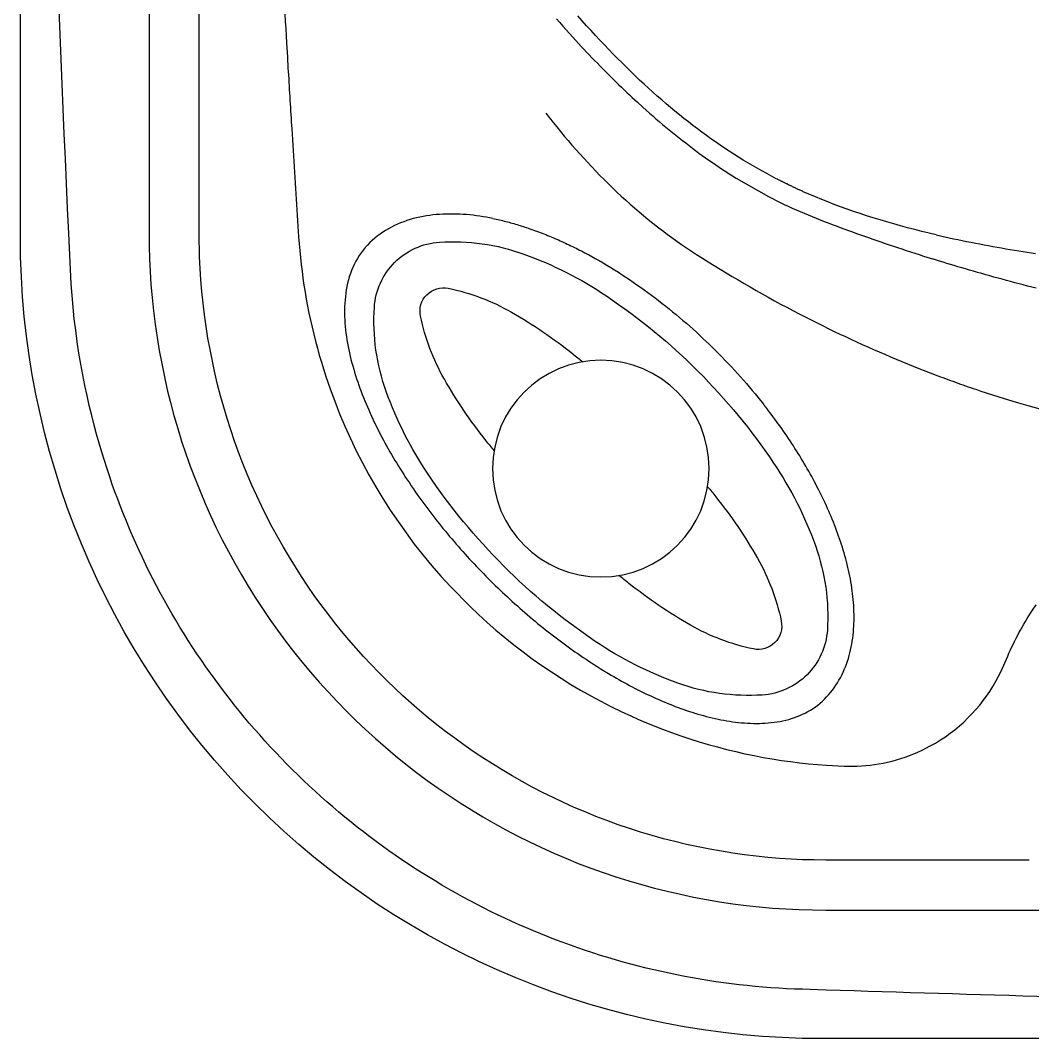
# Model space of a CAD drawing. Extents: x 528 to 612, y 649 to 778.
# Drawn here: x 528.21 to 543.37, y 670.35 to 685.6 of the extents above; entities that cross this region are included whole.
import ezdxf

# ---------------------------------------------------------------- set-up
doc = ezdxf.new("R2010")
doc.units = 0
doc.header["$MEASUREMENT"] = 0
doc.layers.add('1', color=4, linetype='Continuous')

# ---------------------------------------------------------------- blocks, each defined once
blk = doc.blocks.new('speaker_cover')
at = {"layer": '1'}
blk.add_lwpolyline([(132.406, 82.479, 0.182123), (131.717, 82.22, 0.10272), (130.95, 81.201, 0.06203), (130.518, 79.884, 0.048276), (130.346, 78.114, 0.048276), (130.518, 76.344, 0.06203), (130.95, 75.027, 0.10272), (131.717, 74.008, 0.182123), (132.406, 73.749, 0.182123), (133.094, 74.008, 0.10272), (133.862, 75.027, 0.06203), (134.293, 76.344, 0.048276), (134.465, 78.114, 0.048276), (134.293, 79.884, 0.06203), (133.862, 81.201, 0.10272), (133.094, 82.22, 0.182123)], format="xyb", close=True, dxfattribs=at)
at = {"layer": '1', "color": 3}
for points in [[(132.406, 81.797, 0.252394), (132.111, 81.638, 0.079125), (131.696, 80.718, 0.038428), (131.487, 79.628, 0.003572), (131.467, 79.436, 0.028106)], [(133.344, 79.436, 0.003572), (133.324, 79.628, 0.038428), (133.115, 80.718, 0.079125), (132.7, 81.638, 0.252394), (132.406, 81.797, 0.252394)], [(131.467, 76.792, 0.003572), (131.487, 76.6, 0.038428), (131.696, 75.51, 0.079125), (132.111, 74.59, 0.252394), (132.406, 74.431, 0.252394), (132.7, 74.59, 0.079125), (133.115, 75.51, 0.038428), (133.324, 76.6, 0.003572), (133.344, 76.792, 0.028106)]]:
    blk.add_lwpolyline(points, format="xyb", dxfattribs=at)
at = {"layer": '1'}
blk.add_circle((132.406, 78.114), 1.622, dxfattribs=at)
blk = doc.blocks.new('68')
at = {"layer": '1', "color": 1, "rotation": 180}
blk.add_blockref('speaker_cover', (132.406, 78.114), dxfattribs=at)
blk = doc.blocks.new('2010JETSETTER')
at = {"layer": '1', "color": 3, "linetype": 'Continuous'}
for p, q in [((1.926, 53.052), (1.926, 12.056)), ((12.058, 1.924), (15.293, 1.924))]:
    blk.add_line(p, q, dxfattribs=at)
at = {"layer": '1', "color": 4, "linetype": 'Continuous'}
blk.add_lwpolyline([(12, 65.108), (72.112, 65.108, -0.414214), (84.112, 53.108), (84.112, 12, -0.414214), (72.112, 0), (12, 0, -0.414214), (0, 12), (0, 53.108, -0.414214)], format="xyb", close=True, dxfattribs=at)
at = {"layer": '1', "color": 3, "linetype": 'Continuous'}
for points in [[(0.723, 12.058), (0.706, 12.431), (0.689, 12.803), (0.673, 13.175), (0.657, 13.547), (0.641, 13.92), (0.626, 14.292), (0.611, 14.664), (0.596, 15.037), (0.582, 15.409)], [(2.676, 12.054), (2.676, 13.226), (2.676, 14.397), (2.676, 15.568)], [(8.026, 15.268), (8.074, 15.213), (8.122, 15.159), (8.17, 15.105), (8.218, 15.051), (8.315, 14.946)], [(3.879, 16.844), (3.884, 16.736), (3.89, 16.629), (3.896, 16.521), (3.901, 16.414), (3.907, 16.306), (3.913, 16.199), (3.918, 16.091), (3.924, 15.984), (3.93, 15.876), (3.936, 15.769), (3.942, 15.661), (3.948, 15.554), (3.954, 15.446), (3.96, 15.339), (3.966, 15.231), (3.972, 15.124), (3.978, 15.016), (3.984, 14.909), (3.997, 14.694)], [(11.316, 12.876), (11.244, 12.914), (11.172, 12.952), (11.101, 12.992), (11.03, 13.032), (10.959, 13.073), (10.889, 13.114), (10.819, 13.156), (10.749, 13.2), (10.679, 13.243), (10.61, 13.288), (10.541, 13.334), (10.473, 13.38), (10.405, 13.427), (10.337, 13.475), (10.269, 13.523), (10.201, 13.573), (10.134, 13.623), (10.067, 13.674), (9.999, 13.726), (9.933, 13.779), (9.866, 13.833), (9.799, 13.887), (9.733, 13.942), (9.666, 13.999), (9.6, 14.056), (9.534, 14.114), (9.468, 14.172), (9.402, 14.232), (9.336, 14.293), (9.27, 14.354), (9.204, 14.417), (9.138, 14.48), (9.072, 14.544), (9.006, 14.61), (8.94, 14.676), (8.874, 14.743), (8.808, 14.811), (8.742, 14.881), (8.675, 14.951), (8.609, 15.022), (8.543, 15.094), (8.476, 15.167), (8.41, 15.241), (8.343, 15.317)], [(8.315, 14.946), (8.355, 14.902), (8.395, 14.858), (8.436, 14.815), (8.476, 14.772), (8.516, 14.73), (8.556, 14.688), (8.596, 14.646), (8.637, 14.604), (8.677, 14.563), (8.717, 14.522), (8.757, 14.482), (8.797, 14.442), (8.837, 14.402), (8.877, 14.362), (8.917, 14.323), (8.957, 14.284), (8.997, 14.245), (9.037, 14.207), (9.077, 14.169), (9.117, 14.131), (9.157, 14.094), (9.197, 14.057), (9.237, 14.02), (9.317, 13.947)], [(3.997, 14.694), (4, 14.64), (4.003, 14.587), (4.006, 14.533), (4.009, 14.48), (4.012, 14.426), (4.016, 14.372), (4.019, 14.319), (4.022, 14.265), (4.025, 14.212), (4.028, 14.158), (4.032, 14.105), (4.035, 14.051), (4.038, 13.997), (4.041, 13.944), (4.045, 13.89), (4.048, 13.837), (4.051, 13.783), (4.054, 13.73), (4.061, 13.622)], [(9.317, 13.947), (9.367, 13.903), (9.416, 13.86), (9.465, 13.817), (9.514, 13.774), (9.564, 13.732), (9.613, 13.69), (9.662, 13.649), (9.712, 13.608), (9.761, 13.568), (9.81, 13.528), (9.86, 13.488), (9.91, 13.449), (9.959, 13.411), (10.009, 13.373), (10.059, 13.335), (10.108, 13.298), (10.158, 13.261), (10.208, 13.225), (10.258, 13.189), (10.308, 13.153), (10.359, 13.118), (10.409, 13.083), (10.459, 13.049), (10.51, 13.016), (10.56, 12.982), (10.611, 12.949), (10.662, 12.917), (10.713, 12.885), (11.2, 12.608)], [(7.866, 13.858), (7.92, 13.788), (7.975, 13.719), (8.03, 13.651), (8.086, 13.582), (8.142, 13.514), (8.199, 13.447), (8.256, 13.38), (8.314, 13.313), (8.373, 13.247), (8.432, 13.182), (8.492, 13.117), (8.553, 13.052), (8.614, 12.988), (8.676, 12.925), (8.739, 12.862), (8.802, 12.799), (8.865, 12.738), (8.93, 12.677), (8.995, 12.616), (9.061, 12.556), (9.127, 12.497), (9.194, 12.438), (9.262, 12.38), (9.33, 12.323), (9.399, 12.267), (9.469, 12.211), (9.539, 12.156), (9.61, 12.101), (9.681, 12.048), (9.753, 11.995), (9.825, 11.943), (9.898, 11.892), (9.972, 11.841), (10.121, 11.743)], [(4.061, 13.622), (4.066, 13.541), (4.071, 13.461), (4.076, 13.38), (4.081, 13.299), (4.086, 13.218), (4.091, 13.137), (4.097, 13.056), (4.102, 12.975), (4.107, 12.894), (4.112, 12.813), (4.117, 12.732), (4.123, 12.651), (4.128, 12.57), (4.133, 12.49), (4.139, 12.409), (4.144, 12.328), (4.149, 12.247), (4.155, 12.166), (4.165, 12.004)], [(11.474, 12.797), (11.466, 12.801), (11.458, 12.805), (11.45, 12.809), (11.442, 12.813), (11.434, 12.817), (11.426, 12.82), (11.418, 12.824), (11.411, 12.828), (11.403, 12.832), (11.395, 12.836), (11.387, 12.84), (11.379, 12.844), (11.371, 12.848), (11.363, 12.852), (11.356, 12.856), (11.348, 12.86), (11.34, 12.864), (11.332, 12.868), (11.316, 12.876)], [(11.719, 12.682), (11.707, 12.688), (11.694, 12.694), (11.682, 12.699), (11.67, 12.705), (11.657, 12.71), (11.645, 12.716), (11.633, 12.722), (11.62, 12.727), (11.608, 12.733), (11.596, 12.739), (11.584, 12.745), (11.571, 12.75), (11.559, 12.756), (11.547, 12.762), (11.535, 12.768), (11.522, 12.774), (11.51, 12.78), (11.498, 12.785), (11.474, 12.797)], [(13.71, 12.035), (13.602, 12.061), (13.494, 12.087), (13.387, 12.114), (13.281, 12.141), (13.176, 12.169), (13.073, 12.198), (12.97, 12.228), (12.868, 12.258), (12.767, 12.289), (12.667, 12.321), (12.569, 12.353), (12.471, 12.386), (12.374, 12.42), (12.278, 12.455), (12.182, 12.491), (12.088, 12.528), (11.995, 12.565), (11.902, 12.603), (11.719, 12.682)], [(12.061, 0.727), (11.942, 0.731), (11.824, 0.735), (11.706, 0.739), (11.588, 0.743), (11.469, 0.748), (11.351, 0.755), (11.233, 0.763), (11.115, 0.772), (10.997, 0.783), (10.88, 0.795), (10.762, 0.807), (10.645, 0.822), (10.527, 0.837), (10.41, 0.853), (10.293, 0.871), (10.177, 0.89), (10.06, 0.911), (9.944, 0.932), (9.827, 0.955), (9.712, 0.979), (9.596, 1.004), (9.481, 1.03), (9.366, 1.057), (9.251, 1.086), (9.137, 1.116), (9.023, 1.147), (8.909, 1.179), (8.796, 1.213), (8.683, 1.247), (8.57, 1.283), (8.458, 1.32), (8.346, 1.358), (8.234, 1.398), (8.123, 1.438), (8.012, 1.48), (7.902, 1.523), (7.792, 1.567), (7.683, 1.612), (7.574, 1.658), (7.466, 1.705), (7.358, 1.754), (7.251, 1.803), (7.144, 1.854), (7.038, 1.906), (6.932, 1.959), (6.827, 2.013), (6.722, 2.068), (6.618, 2.125), (6.515, 2.182), (6.412, 2.24), (6.31, 2.3), (6.208, 2.361), (6.107, 2.422), (6.007, 2.485), (5.907, 2.549), (5.808, 2.613), (5.71, 2.679), (5.612, 2.746), (5.516, 2.814), (5.419, 2.882), (5.324, 2.952), (5.229, 3.023), (5.135, 3.095), (5.042, 3.168), (4.95, 3.241), (4.858, 3.316), (4.767, 3.392), (4.677, 3.469), (4.587, 3.546), (4.499, 3.625), (4.411, 3.704), (4.324, 3.784), (4.238, 3.866), (4.153, 3.948), (4.069, 4.031), (3.986, 4.115), (3.903, 4.199), (3.822, 4.285), (3.741, 4.371), (3.661, 4.459), (3.582, 4.547), (3.504, 4.636), (3.427, 4.726), (3.351, 4.816), (3.276, 4.908), (3.202, 5), (3.128, 5.093), (3.056, 5.187), (2.985, 5.281), (2.914, 5.376), (2.845, 5.472), (2.777, 5.569), (2.709, 5.666), (2.643, 5.764), (2.578, 5.863), (2.514, 5.962), (2.451, 6.062), (2.389, 6.163), (2.328, 6.264), (2.268, 6.366), (2.209, 6.469), (2.151, 6.572), (2.094, 6.676), (2.038, 6.78), (1.984, 6.886), (1.93, 6.991), (1.878, 7.097), (1.827, 7.204), (1.776, 7.311), (1.727, 7.419), (1.68, 7.528), (1.633, 7.636), (1.587, 7.746), (1.543, 7.855), (1.499, 7.966), (1.457, 8.076), (1.416, 8.187), (1.376, 8.299), (1.337, 8.414), (1.297, 8.533), (1.257, 8.656), (1.218, 8.783), (1.179, 8.914), (1.141, 9.049), (1.104, 9.188), (1.068, 9.331), (1.032, 9.478), (0.998, 9.628), (0.966, 9.782), (0.935, 9.94), (0.905, 10.101), (0.877, 10.266), (0.852, 10.434), (0.828, 10.606), (0.807, 10.779), (0.789, 10.953), (0.773, 11.127), (0.76, 11.302), (0.723, 12.058)], [(1.926, 12.056), (1.928, 11.866), (1.933, 11.678), (1.942, 11.489), (1.955, 11.294), (1.972, 11.095), (1.993, 10.896), (2.017, 10.698), (2.046, 10.501), (2.079, 10.304), (2.115, 10.108), (2.155, 9.912), (2.199, 9.717), (2.247, 9.523), (2.299, 9.33), (2.355, 9.138), (2.414, 8.948), (2.477, 8.758), (2.544, 8.57), (2.615, 8.383), (2.689, 8.198), (2.767, 8.014), (2.848, 7.831), (2.933, 7.65), (3.022, 7.471), (3.114, 7.294), (3.209, 7.119), (3.308, 6.946), (3.41, 6.776), (3.515, 6.607), (3.624, 6.44), (3.736, 6.276), (3.85, 6.114), (3.968, 5.954), (4.09, 5.797), (4.214, 5.642), (4.341, 5.489), (4.471, 5.339), (4.605, 5.192), (4.741, 5.047), (4.88, 4.904), (5.022, 4.765), (5.166, 4.628), (5.314, 4.494), (5.464, 4.362), (5.617, 4.234), (5.772, 4.108), (5.93, 3.986), (6.09, 3.867), (6.252, 3.751), (6.417, 3.639), (6.583, 3.53), (6.752, 3.424), (6.922, 3.321), (7.095, 3.222), (7.269, 3.126), (7.445, 3.034), (7.623, 2.945), (7.803, 2.86), (7.984, 2.778), (8.167, 2.7), (8.352, 2.625), (8.538, 2.554), (8.726, 2.487), (8.915, 2.423), (9.106, 2.363), (9.298, 2.307), (9.491, 2.254), (9.684, 2.206), (9.879, 2.161), (10.074, 2.12), (10.27, 2.083), (10.467, 2.05), (10.664, 2.02), (10.862, 1.995), (11.061, 1.973), (11.26, 1.956), (11.459, 1.942), (11.658, 1.932), (12.058, 1.924)], [(12.056, 2.674), (11.883, 2.675), (11.709, 2.679), (11.536, 2.687), (11.362, 2.699), (11.189, 2.714), (11.015, 2.732), (10.841, 2.753), (10.667, 2.778), (10.493, 2.806), (10.319, 2.837), (10.145, 2.871), (9.972, 2.909), (9.799, 2.95), (9.627, 2.994), (9.456, 3.042), (9.285, 3.093), (9.116, 3.147), (8.948, 3.204), (8.781, 3.264), (8.616, 3.328), (8.453, 3.394), (8.291, 3.463), (8.131, 3.535), (7.973, 3.61), (7.817, 3.688), (7.662, 3.768), (7.51, 3.851), (7.36, 3.936), (7.211, 4.024), (7.065, 4.114), (6.921, 4.206), (6.779, 4.301), (6.639, 4.398), (6.501, 4.497), (6.366, 4.598), (6.233, 4.701), (6.103, 4.806), (5.975, 4.913), (5.849, 5.022), (5.725, 5.133), (5.603, 5.247), (5.483, 5.362), (5.365, 5.48), (5.25, 5.6), (5.136, 5.722), (5.025, 5.846), (4.916, 5.972), (4.808, 6.101), (4.703, 6.231), (4.6, 6.364), (4.499, 6.5), (4.4, 6.637), (4.303, 6.777), (4.208, 6.919), (4.116, 7.063), (4.026, 7.209), (3.938, 7.357), (3.853, 7.507), (3.77, 7.659), (3.69, 7.814), (3.613, 7.97), (3.538, 8.128), (3.466, 8.288), (3.396, 8.45), (3.33, 8.614), (3.266, 8.78), (3.206, 8.947), (3.149, 9.115), (3.095, 9.284), (3.044, 9.454), (2.996, 9.625), (2.952, 9.797), (2.911, 9.97), (2.874, 10.143), (2.839, 10.317), (2.808, 10.49), (2.78, 10.665), (2.755, 10.839), (2.734, 11.013), (2.716, 11.187), (2.701, 11.361), (2.69, 11.534), (2.682, 11.707), (2.676, 12.054)], [(4.165, 12.004), (4.173, 11.902), (4.182, 11.799), (4.192, 11.697), (4.203, 11.593), (4.216, 11.49), (4.23, 11.386), (4.245, 11.282), (4.262, 11.178), (4.28, 11.073), (4.299, 10.969), (4.32, 10.864), (4.342, 10.759), (4.366, 10.654), (4.391, 10.548), (4.418, 10.443), (4.446, 10.338), (4.475, 10.233), (4.506, 10.128), (4.572, 9.917)], [(13.71, 12.035), (13.775, 12.021), (13.839, 12.006), (13.904, 11.992), (13.969, 11.978), (14.034, 11.964), (14.1, 11.951), (14.165, 11.937), (14.231, 11.924), (14.297, 11.911), (14.362, 11.899), (14.428, 11.886), (14.493, 11.874), (14.558, 11.862), (14.623, 11.851), (14.688, 11.839), (14.753, 11.828), (14.817, 11.817), (14.881, 11.806), (14.945, 11.796), (15.009, 11.785), (15.072, 11.775), (15.135, 11.765), (15.198, 11.755)], [(10.121, 11.743), (10.209, 11.687), (10.297, 11.631), (10.386, 11.576), (10.475, 11.521), (10.564, 11.467), (10.653, 11.413), (10.743, 11.36), (10.833, 11.307), (10.923, 11.255), (11.014, 11.203), (11.105, 11.151), (11.196, 11.101), (11.287, 11.05), (11.379, 11), (11.471, 10.951), (11.563, 10.902), (11.656, 10.854), (11.748, 10.806), (11.935, 10.712)], [(11.935, 10.712), (12.017, 10.671), (12.1, 10.63), (12.183, 10.59), (12.266, 10.55), (12.349, 10.511), (12.433, 10.472), (12.517, 10.433), (12.601, 10.395), (12.685, 10.358), (12.769, 10.32), (12.853, 10.283), (12.938, 10.247), (13.023, 10.211), (13.108, 10.175), (13.193, 10.14), (13.278, 10.105), (13.364, 10.07), (13.449, 10.036), (13.621, 9.969)], [(4.572, 9.917), (4.636, 9.73), (4.705, 9.543), (4.778, 9.357), (4.857, 9.172), (4.94, 8.987), (5.028, 8.804), (5.12, 8.623), (5.218, 8.443), (5.319, 8.265), (5.426, 8.088), (5.537, 7.914), (5.653, 7.742), (5.773, 7.573), (5.897, 7.406), (6.026, 7.242), (6.159, 7.081), (6.296, 6.923), (6.437, 6.769), (6.731, 6.47)], [(13.621, 9.969), (13.658, 9.955), (13.696, 9.94), (13.734, 9.926), (13.771, 9.912), (13.809, 9.898), (13.846, 9.884), (13.884, 9.87), (13.922, 9.856), (13.959, 9.843), (13.997, 9.829), (14.035, 9.815), (14.073, 9.802), (14.11, 9.789), (14.148, 9.775), (14.186, 9.762), (14.224, 9.749), (14.262, 9.736), (14.3, 9.723), (14.376, 9.697)], [(14.376, 9.697), (14.552, 9.639), (14.728, 9.583), (14.905, 9.53), (15.083, 9.478), (15.262, 9.429)], [(6.731, 6.47), (6.857, 6.35), (6.986, 6.233), (7.117, 6.118), (7.251, 6.006), (7.386, 5.897), (7.524, 5.791), (7.663, 5.688), (7.805, 5.587), (7.948, 5.49), (8.093, 5.396), (8.239, 5.305), (8.387, 5.218), (8.537, 5.133), (8.687, 5.052), (8.839, 4.974), (8.992, 4.899), (9.146, 4.828), (9.3, 4.76), (9.612, 4.634)], [(14.742, 5.638), (14.76, 5.682), (14.779, 5.726), (14.798, 5.77), (14.818, 5.814), (14.838, 5.858), (14.859, 5.901), (14.88, 5.945), (14.902, 5.988), (14.924, 6.032), (14.947, 6.075), (14.97, 6.118), (14.994, 6.161), (15.019, 6.204), (15.044, 6.246), (15.069, 6.289), (15.096, 6.331), (15.122, 6.373), (15.149, 6.415), (15.205, 6.498)], [(13.621, 4.382), (13.698, 4.426), (13.773, 4.472), (13.846, 4.521), (13.918, 4.573), (13.988, 4.626), (14.056, 4.683), (14.121, 4.741), (14.184, 4.802), (14.245, 4.864), (14.304, 4.928), (14.36, 4.994), (14.413, 5.062), (14.464, 5.13), (14.512, 5.2), (14.557, 5.272), (14.599, 5.344), (14.639, 5.416), (14.676, 5.49), (14.742, 5.638)], [(9.612, 4.634), (9.748, 4.583), (9.885, 4.535), (10.022, 4.489), (10.159, 4.446), (10.296, 4.405), (10.434, 4.367), (10.571, 4.331), (10.708, 4.298), (10.846, 4.267), (10.983, 4.238), (11.12, 4.212), (11.256, 4.188), (11.393, 4.167), (11.529, 4.148), (11.664, 4.131), (11.799, 4.116), (11.934, 4.104), (12.068, 4.094), (12.333, 4.08)], [(12.333, 4.08), (12.397, 4.078), (12.461, 4.078), (12.525, 4.08), (12.59, 4.083), (12.655, 4.088), (12.72, 4.095), (12.785, 4.104), (12.851, 4.114), (12.917, 4.127), (12.982, 4.141), (13.048, 4.157), (13.113, 4.174), (13.178, 4.194), (13.243, 4.215), (13.308, 4.239), (13.372, 4.264), (13.435, 4.291), (13.498, 4.32), (13.621, 4.382)], [(15.1, 2.674), (14.948, 2.674), (14.796, 2.674), (14.644, 2.674), (14.492, 2.674), (14.339, 2.674), (14.187, 2.674), (14.035, 2.674), (13.883, 2.674), (13.731, 2.674), (13.578, 2.674), (13.426, 2.674), (13.274, 2.674), (13.122, 2.674), (12.969, 2.674), (12.817, 2.674), (12.665, 2.674), (12.513, 2.674), (12.361, 2.674), (12.056, 2.674)], [(16.266, 0.603), (16.056, 0.609), (15.846, 0.615), (15.635, 0.62), (15.425, 0.626), (15.215, 0.632), (15.005, 0.638), (14.794, 0.644), (14.584, 0.65), (14.374, 0.657), (14.163, 0.663), (13.953, 0.669), (13.743, 0.675), (13.533, 0.682), (13.322, 0.688), (13.112, 0.694), (12.902, 0.701), (12.691, 0.707), (12.481, 0.714), (12.061, 0.727)]]:
    blk.add_lwpolyline(points, dxfattribs=at)
at = {"layer": '1', "color": 2, "linetype": 'Continuous'}
for points in [[(11.2, 12.608), (11.258, 12.578), (11.316, 12.548), (11.375, 12.52), (11.434, 12.491), (11.493, 12.464), (11.553, 12.437), (11.613, 12.41), (11.672, 12.384), (11.732, 12.359), (11.792, 12.334), (11.853, 12.309), (11.913, 12.285), (11.973, 12.261), (12.033, 12.237), (12.094, 12.214), (12.154, 12.191), (12.214, 12.169), (12.274, 12.146), (12.394, 12.102)], [(7.074, 12.28), (7.024, 12.29), (6.975, 12.299), (6.926, 12.307), (6.876, 12.315), (6.826, 12.321), (6.777, 12.328), (6.727, 12.333), (6.677, 12.338), (6.627, 12.341), (6.577, 12.344), (6.527, 12.346), (6.477, 12.347), (6.427, 12.347), (6.376, 12.347), (6.326, 12.345), (6.276, 12.342), (6.226, 12.338), (6.176, 12.333), (6.127, 12.327), (6.077, 12.319), (6.028, 12.311), (5.979, 12.301), (5.93, 12.29), (5.881, 12.278), (5.833, 12.264), (5.785, 12.249), (5.738, 12.232), (5.691, 12.214), (5.645, 12.195), (5.599, 12.174), (5.554, 12.151), (5.51, 12.128), (5.467, 12.102), (5.425, 12.075), (5.384, 12.047), (5.343, 12.017), (5.304, 11.985), (5.266, 11.953), (5.23, 11.919), (5.194, 11.883), (5.161, 11.846), (5.129, 11.807), (5.099, 11.767), (5.07, 11.725), (5.044, 11.683), (5.019, 11.639), (4.997, 11.594), (4.976, 11.549), (4.957, 11.502), (4.94, 11.455), (4.924, 11.408), (4.91, 11.36), (4.898, 11.311), (4.888, 11.262), (4.879, 11.213), (4.871, 11.163), (4.865, 11.113), (4.86, 11.064), (4.856, 11.014), (4.854, 10.963), (4.853, 10.913), (4.853, 10.863), (4.854, 10.813), (4.856, 10.763), (4.859, 10.713), (4.863, 10.663), (4.868, 10.613), (4.874, 10.563), (4.881, 10.514), (4.888, 10.464), (4.897, 10.415), (4.906, 10.365), (4.916, 10.316), (4.926, 10.267), (4.937, 10.218), (4.949, 10.17), (4.962, 10.121), (4.975, 10.073), (4.989, 10.025), (5.003, 9.977), (5.018, 9.929), (5.033, 9.881), (5.049, 9.833), (5.066, 9.786), (5.082, 9.739), (5.1, 9.692), (5.118, 9.645), (5.136, 9.598), (5.155, 9.552), (5.174, 9.506), (5.194, 9.459), (5.214, 9.413), (5.234, 9.368), (5.255, 9.322), (5.276, 9.277), (5.297, 9.231), (5.319, 9.186), (5.342, 9.141), (5.364, 9.097), (5.387, 9.052), (5.41, 9.008), (5.434, 8.963), (5.458, 8.919), (5.482, 8.875), (5.507, 8.832), (5.531, 8.788), (5.556, 8.745), (5.582, 8.702), (5.607, 8.658), (5.633, 8.616), (5.66, 8.573), (5.686, 8.53), (5.713, 8.488), (5.74, 8.446), (5.767, 8.404), (5.795, 8.362), (5.823, 8.32), (5.851, 8.278), (5.879, 8.237), (5.907, 8.196), (5.936, 8.155), (5.965, 8.114), (5.994, 8.073), (6.024, 8.032), (6.053, 7.992), (6.083, 7.952), (6.113, 7.912), (6.144, 7.872), (6.174, 7.832), (6.205, 7.792), (6.236, 7.753), (6.267, 7.714), (6.299, 7.675), (6.33, 7.636), (6.362, 7.597), (6.394, 7.558), (6.426, 7.52), (6.458, 7.482), (6.491, 7.443), (6.524, 7.405), (6.557, 7.368), (6.59, 7.33), (6.623, 7.293), (6.657, 7.255), (6.69, 7.218), (6.724, 7.181), (6.758, 7.144), (6.792, 7.108), (6.827, 7.071), (6.861, 7.035), (6.896, 6.999), (6.931, 6.963), (6.966, 6.927), (7.002, 6.892), (7.037, 6.856), (7.073, 6.821), (7.109, 6.786), (7.145, 6.751), (7.181, 6.716), (7.217, 6.682), (7.254, 6.648), (7.29, 6.613), (7.327, 6.579), (7.364, 6.546), (7.401, 6.512), (7.439, 6.479), (7.476, 6.445), (7.514, 6.412), (7.552, 6.379), (7.59, 6.347), (7.628, 6.314), (7.666, 6.282), (7.705, 6.25), (7.743, 6.218), (7.782, 6.186), (7.821, 6.155), (7.86, 6.123), (7.9, 6.092), (7.939, 6.061), (7.979, 6.031), (8.019, 6), (8.059, 5.97), (8.099, 5.94), (8.139, 5.91), (8.18, 5.881), (8.22, 5.851), (8.261, 5.822), (8.302, 5.793), (8.343, 5.765), (8.384, 5.736), (8.426, 5.708), (8.468, 5.68), (8.509, 5.652), (8.551, 5.625), (8.593, 5.598), (8.636, 5.571), (8.678, 5.544), (8.721, 5.518), (8.806, 5.466)], [(7.074, 12.28), (7.098, 12.275), (7.122, 12.27), (7.146, 12.265), (7.171, 12.259), (7.195, 12.253), (7.219, 12.248), (7.243, 12.242), (7.267, 12.236), (7.291, 12.229), (7.315, 12.223), (7.339, 12.216), (7.363, 12.21), (7.387, 12.203), (7.411, 12.196), (7.435, 12.189), (7.459, 12.182), (7.482, 12.175), (7.506, 12.167), (7.53, 12.16), (7.553, 12.152), (7.577, 12.144), (7.6, 12.136), (7.624, 12.128), (7.671, 12.112)], [(7.671, 12.112), (7.698, 12.102), (7.726, 12.092), (7.754, 12.082), (7.781, 12.071), (7.809, 12.061), (7.836, 12.05), (7.864, 12.039), (7.891, 12.028), (7.918, 12.017), (7.945, 12.006), (7.972, 11.994), (8, 11.983), (8.027, 11.971), (8.053, 11.959), (8.08, 11.947), (8.107, 11.935), (8.134, 11.923), (8.161, 11.911), (8.187, 11.898), (8.214, 11.885), (8.241, 11.873), (8.267, 11.86), (8.293, 11.847), (8.32, 11.834), (8.346, 11.821), (8.372, 11.807), (8.399, 11.794), (8.425, 11.78), (8.451, 11.766), (8.477, 11.753), (8.503, 11.739), (8.529, 11.725), (8.554, 11.71), (8.606, 11.682)], [(12.394, 12.102), (12.455, 12.08), (12.515, 12.058), (12.576, 12.037), (12.637, 12.015), (12.698, 11.994), (12.759, 11.972), (12.82, 11.951), (12.882, 11.929), (12.943, 11.908), (13.006, 11.887), (13.068, 11.866), (13.131, 11.845), (13.195, 11.824), (13.258, 11.803), (13.323, 11.782), (13.388, 11.76), (13.453, 11.739), (13.519, 11.718), (13.654, 11.676)], [(8.606, 11.682), (8.664, 11.649), (8.722, 11.615), (8.78, 11.581), (8.837, 11.546), (8.894, 11.511), (8.951, 11.475), (9.007, 11.439), (9.063, 11.402), (9.119, 11.365), (9.175, 11.328), (9.23, 11.289), (9.285, 11.251), (9.339, 11.212), (9.393, 11.172), (9.447, 11.133), (9.501, 11.092), (9.554, 11.052), (9.607, 11.01), (9.66, 10.969), (9.712, 10.927), (9.764, 10.884), (9.816, 10.842), (9.867, 10.799), (9.918, 10.755), (9.969, 10.711), (10.019, 10.667), (10.069, 10.622), (10.119, 10.577), (10.168, 10.532), (10.217, 10.486), (10.266, 10.44), (10.314, 10.394), (10.362, 10.347), (10.41, 10.3), (10.457, 10.252), (10.504, 10.204), (10.551, 10.156), (10.597, 10.108), (10.643, 10.059), (10.689, 10.01), (10.734, 9.96), (10.779, 9.91), (10.823, 9.86), (10.867, 9.809), (10.911, 9.759), (10.954, 9.707), (10.997, 9.656), (11.04, 9.604), (11.123, 9.499)], [(15.205, 11.236), (15.141, 11.253), (15.077, 11.269), (15.013, 11.286), (14.95, 11.302), (14.887, 11.319), (14.823, 11.336), (14.761, 11.353), (14.698, 11.37), (14.636, 11.387), (14.574, 11.404), (14.512, 11.421), (14.451, 11.438), (14.39, 11.456), (14.329, 11.473), (14.269, 11.49), (14.209, 11.508), (14.15, 11.525), (14.092, 11.542), (14.035, 11.559), (13.978, 11.576), (13.923, 11.593), (13.868, 11.609), (13.814, 11.626), (13.76, 11.643), (13.654, 11.676)], [(11.185, 9.42), (11.182, 9.424), (11.179, 9.428), (11.176, 9.432), (11.173, 9.436), (11.17, 9.44), (11.167, 9.444), (11.164, 9.448), (11.161, 9.452), (11.157, 9.456), (11.154, 9.46), (11.151, 9.464), (11.148, 9.468), (11.145, 9.472), (11.142, 9.476), (11.139, 9.48), (11.136, 9.484), (11.133, 9.488), (11.13, 9.492), (11.123, 9.499)], [(8.806, 5.466), (8.845, 5.443), (8.883, 5.421), (8.922, 5.398), (8.96, 5.376), (8.999, 5.354), (9.038, 5.333), (9.077, 5.312), (9.116, 5.29), (9.156, 5.27), (9.195, 5.249), (9.235, 5.229), (9.275, 5.209), (9.315, 5.189), (9.355, 5.17), (9.395, 5.15), (9.435, 5.131), (9.475, 5.113), (9.516, 5.094), (9.557, 5.076), (9.598, 5.059), (9.639, 5.041), (9.68, 5.024), (9.721, 5.008), (9.762, 4.991), (9.804, 4.975), (9.845, 4.96), (9.887, 4.944), (9.929, 4.929), (9.971, 4.915), (10.014, 4.901), (10.056, 4.887), (10.098, 4.874), (10.141, 4.861), (10.184, 4.849), (10.227, 4.837), (10.27, 4.825), (10.313, 4.814), (10.356, 4.804), (10.4, 4.794), (10.443, 4.784), (10.487, 4.776), (10.53, 4.767), (10.574, 4.76), (10.618, 4.752), (10.662, 4.746), (10.706, 4.74), (10.751, 4.735), (10.795, 4.731), (10.839, 4.727), (10.884, 4.724), (10.928, 4.722), (10.973, 4.721), (11.017, 4.72), (11.062, 4.721), (11.106, 4.722), (11.15, 4.724), (11.195, 4.727), (11.239, 4.732), (11.283, 4.737), (11.327, 4.743), (11.371, 4.751), (11.415, 4.76), (11.458, 4.769), (11.501, 4.781), (11.544, 4.793), (11.586, 4.807), (11.628, 4.822), (11.669, 4.839), (11.71, 4.857), (11.75, 4.876), (11.79, 4.897), (11.828, 4.919), (11.866, 4.943), (11.902, 4.969), (11.938, 4.995), (11.972, 5.023), (12.006, 5.053), (12.038, 5.084), (12.069, 5.116), (12.098, 5.149), (12.127, 5.183), (12.155, 5.218), (12.181, 5.254), (12.206, 5.291), (12.23, 5.328), (12.253, 5.366), (12.275, 5.405), (12.295, 5.445), (12.315, 5.485), (12.333, 5.525), (12.35, 5.567), (12.365, 5.608), (12.38, 5.65), (12.394, 5.693), (12.406, 5.735), (12.418, 5.778), (12.428, 5.822), (12.437, 5.865), (12.446, 5.909), (12.453, 5.953), (12.459, 5.997), (12.465, 6.041), (12.469, 6.085), (12.473, 6.13), (12.476, 6.174), (12.478, 6.218), (12.479, 6.263), (12.48, 6.307), (12.479, 6.352), (12.478, 6.397), (12.477, 6.441), (12.474, 6.485), (12.471, 6.53), (12.467, 6.574), (12.463, 6.618), (12.458, 6.663), (12.452, 6.707), (12.446, 6.751), (12.439, 6.795), (12.432, 6.839), (12.424, 6.883), (12.415, 6.926), (12.406, 6.97), (12.397, 7.013), (12.387, 7.057), (12.377, 7.1), (12.366, 7.143), (12.354, 7.186), (12.343, 7.229), (12.331, 7.272), (12.318, 7.315), (12.305, 7.357), (12.291, 7.4), (12.278, 7.442), (12.263, 7.484), (12.249, 7.526), (12.234, 7.568), (12.218, 7.61), (12.203, 7.652), (12.187, 7.693), (12.17, 7.734), (12.154, 7.776), (12.137, 7.817), (12.119, 7.858), (12.101, 7.899), (12.083, 7.939), (12.065, 7.98), (12.047, 8.021), (12.028, 8.061), (12.009, 8.101), (11.989, 8.141), (11.969, 8.181), (11.949, 8.221), (11.929, 8.26), (11.909, 8.3), (11.888, 8.339), (11.867, 8.378), (11.845, 8.417), (11.824, 8.456), (11.802, 8.495), (11.78, 8.534), (11.758, 8.572), (11.735, 8.611), (11.712, 8.649), (11.689, 8.687), (11.666, 8.725), (11.643, 8.763), (11.619, 8.8), (11.595, 8.838), (11.571, 8.875), (11.547, 8.913), (11.522, 8.95), (11.498, 8.987), (11.473, 9.024), (11.447, 9.06), (11.422, 9.097), (11.397, 9.134), (11.371, 9.17), (11.345, 9.206), (11.319, 9.242), (11.292, 9.278), (11.266, 9.314), (11.239, 9.349), (11.185, 9.42)]]:
    blk.add_lwpolyline(points, dxfattribs=at)
at = {"layer": '1', "xscale": -1, "rotation": 225}
blk.add_blockref('68', (8.689, 8.535), dxfattribs=at)

msp = doc.modelspace()

# ---------------------------------------------------------------- block references
at = {"layer": '1'}
msp.add_blockref('2010JETSETTER', (528.213, 670.352), dxfattribs=at)

doc.saveas('drawing.dxf')
